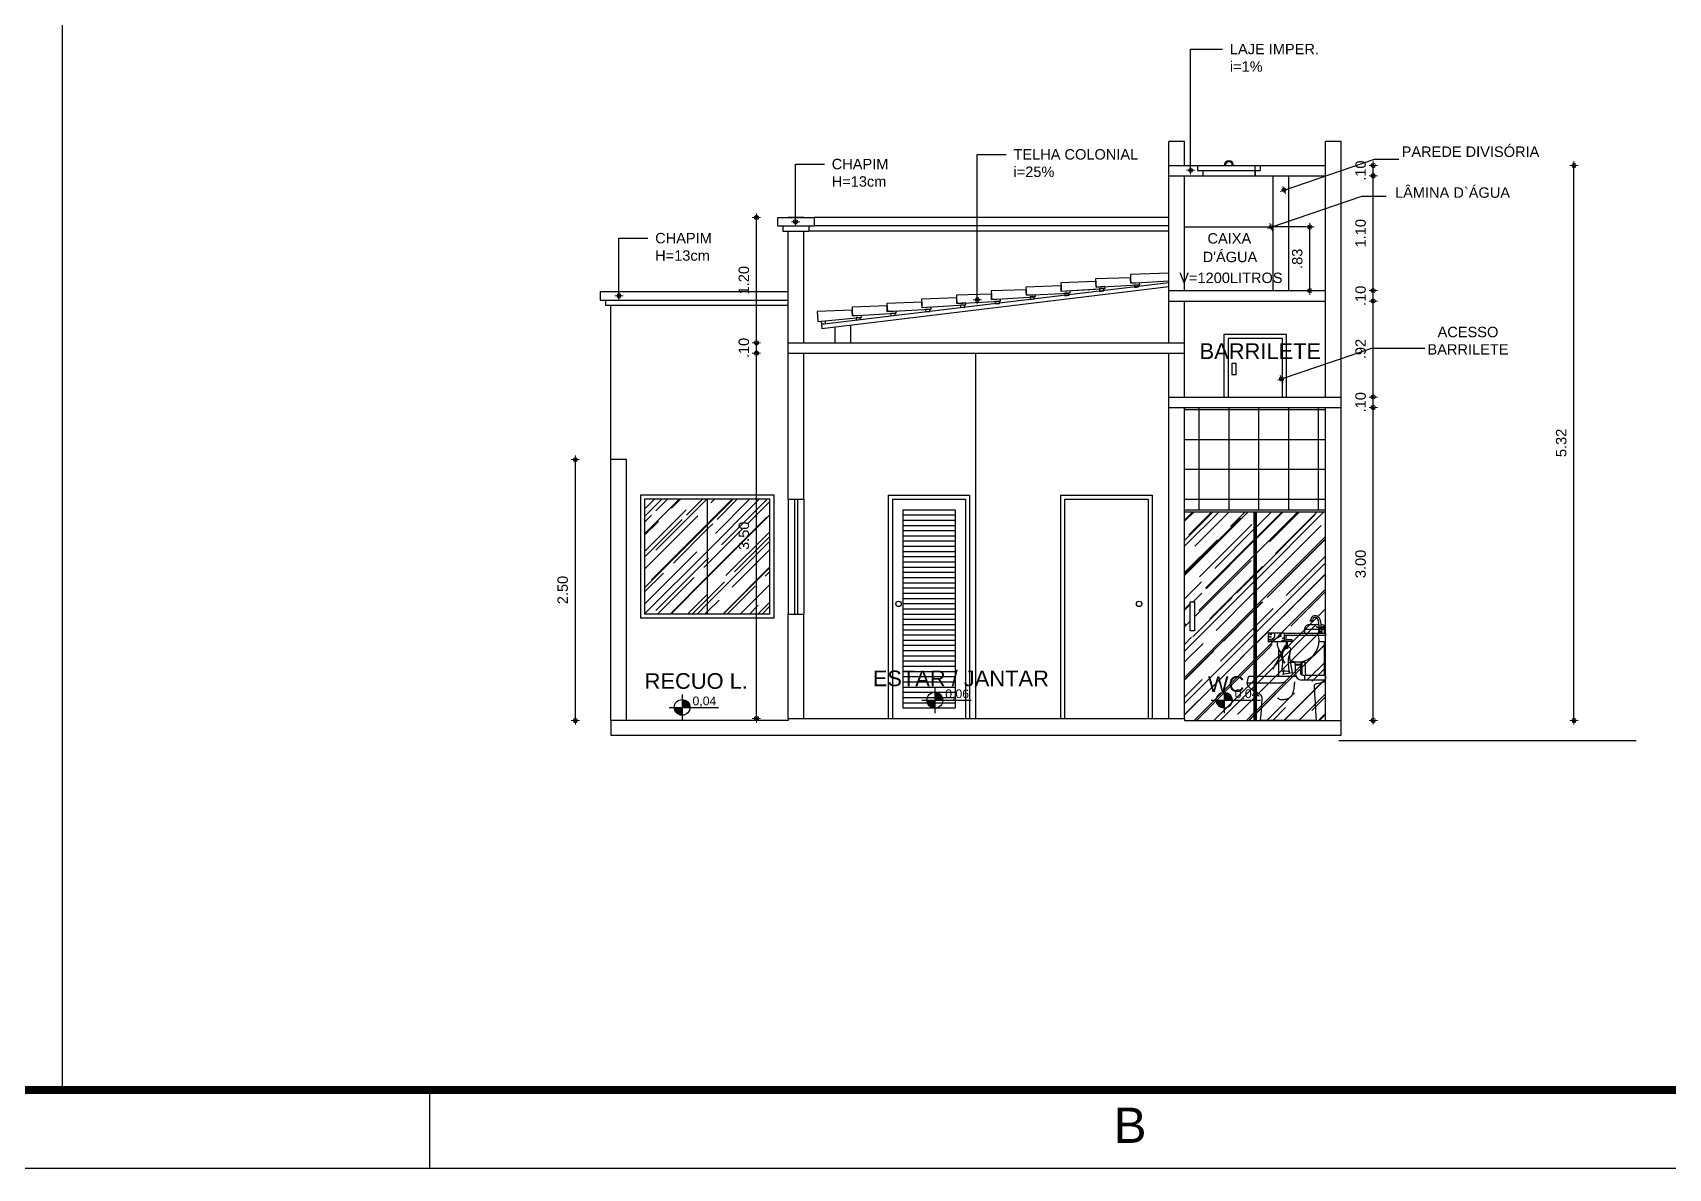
# Model space of a CAD drawing. Header units: millimetres. Extents: x 1540 to 1603, y 509.1 to 598.2.
# Drawn here: x 1572.24 to 1587.92, y 509.12 to 520 of the extents above; entities that cross this region are included whole.
import ezdxf
from ezdxf.enums import TextEntityAlignment as Align

# ---------------------------------------------------------------- set-up
doc = ezdxf.new("R2010")
doc.units = ezdxf.units.MM
doc.linetypes.add('HIDDEN', pattern=[9.525, 6.35, -3.175])
for name, color, linetype in [('a-pem-08', 8, 'Continuous'), ('a-pem-m', 6, 'Continuous'), ('A-PEN-08', 8, 'Continuous'), ('A-PEN-09', 9, 'Continuous'), ('A-PEN-B', 5, 'Continuous'), ('A-PEN-C', 4, 'Continuous'), ('A-PEN-G', 3, 'Continuous'), ('A-PEN-Y', 2, 'Continuous'), ('BANHEIRO', 6, 'Continuous'), ('COTA', 2, 'Continuous'), ('EQUIP_I', 13, 'Continuous'), ('GRANITO', 41, 'Continuous'), ('L-Texto', 30, 'Continuous'), ('LINHA02', 30, 'Continuous'), ('MOBIL', 7, 'Continuous'), ('MOBIL_I', 13, 'Continuous'), ('NIVEIS', 1, 'Continuous'), ('P2', 1, 'Continuous'), ('PISO', 43, 'Continuous'), ('PORCELANATO', 252, 'Continuous'), ('UNIDADE', 4, 'Continuous')]:
    doc.layers.add(name, color=color, linetype=linetype)
doc.layers.add('COTAS', color=53, linetype='Continuous', lineweight=9)
doc.styles.add('ARIAL', font='arial.ttf', dxfattribs={"height": 2})
doc.styles.add('CARIMBO_DADOS', font='arial.ttf', dxfattribs={"height": 0.1})
doc.styles.add('T20', font='PORT2', dxfattribs={"height": 0.2})
doc.styles.add('TEXT', font='arial.ttf')
doc.dimstyles.new('COTAS_EXTERNAS', dxfattribs={"dimtxt": 0.1, "dimasz": 0.01, "dimexe": 0, "dimexo": 0, "dimgap": 0.07, "dimtad": 1, "dimzin": 5, "dimdsep": 46, "dimtxsty": 'CARIMBO_DADOS', "dimblk1": 'CIRCULOS', "dimblk2": 'CIRCULOS', "dimsah": 1, "dimcen": 0, "dimse1": 1, "dimse2": 1, "dimclrd": 8, "dimclre": 8, "dimclrt": 230, "dimadec": 0, "dimazin": 0, "dimtfac": 100, "dimtix": 1, "dimtmove": 2, "dimatfit": 3, "dimldrblk": 'CIRCULOS', "dimfxl": 1, "dimtolj": 1, "dimtzin": 5, "dimarcsym": 0})
doc.dimstyles.get("Standard").update_dxf_attribs({"dimtxt": 0.18, "dimasz": 0.18, "dimexe": 0.18, "dimexo": 0.0625, "dimgap": 0.09, "dimtad": 0, "dimtih": 1, "dimtoh": 1, "dimdec": 4, "dimzin": 0, "dimdsep": 46, "dimtxsty": 'Standard', "dimcen": 0.09, "dimadec": 0, "dimazin": 0, "dimtfac": 1, "dimtdec": 4, "dimtofl": 0, "dimtmove": 0, "dimatfit": 3, "dimfxl": 1, "dimtolj": 1, "dimtzin": 0, "dimarcsym": 0})
pattern_1 = [(45, (-2217.12806, 331.7342), (0.150868303, 0.402315474), [2.667, -0.3556, 0.889, -0.1778]), (45, (-2217.0237, 331.96428), (-0.292935955, 0.041488783), [0.5334, -0.058674, 1.0668, -0.13335]), (45, (-2217.17206, 331.90393), (0.5695278432, 0.737997448), [1.4224, -0.24892, 0.7112, -0.1778])]

# ---------------------------------------------------------------- blocks, each defined once
blk = doc.blocks.new('A$C387B19CA')
at = {"layer": 'COTA'}
for p, q in [((0.344, 0.656), (0.218, 0.438)), ((0.616, 0.676), (0.67, 0.676))]:
    blk.add_line(p, q, dxfattribs=at)
at = {"layer": 'EQUIP_I'}
blk.add_lwpolyline([(0.494, 0.781), (0.66, 0.781)], dxfattribs=at)
for points in [[(0.33, 0.33, 0.006887), (0.325, 0.329, 0.004583), (0.315, 0.326, -0.003714), (0.305, 0.324, -0.008359), (0.295, 0.322, -0.009108), (0.285, 0.32, -0.013927), (0.278, 0.32, -0.009581), (0.277, 0.32, -0.004842), (0.275, 0.32), (0.206, 0.32), (0.138, 0.32), (0.001, 0.32)], [(0.405, 0.33), (0.404, 0.32), (0.403, 0.31), (0.402, 0.3), (0.399, 0.28), (0.398, 0.27), (0.396, 0.26), (0.394, 0.25), (0.391, 0.24), (0.389, 0.23, 0.022928), (0.385, 0.22, 0.025878), (0.38, 0.21, 0.012643), (0.375, 0.204, 0.011611), (0.371, 0.2, 0.018528), (0.359, 0.19, 0.037881), (0.345, 0.183, 0.014486), (0.335, 0.18, 0.023129), (0.305, 0.176, 0.002636), (0.295, 0.176, 0.020252), (0.285, 0.176, 0.057764), (0.275, 0.18, 0.081422), (0.265, 0.189), (0.262, 0.194)]]:
    blk.add_lwpolyline(points, format="xyb", dxfattribs=at)
at = {"layer": 'GRANITO'}
for points, knots in [([(0.179, 0.681), (0.186, 0.681), (0.208, 0.681), (0.241, 0.699), (0.277, 0.717), (0.29, 0.737), (0.294, 0.746)], [0.0020846, 0.0020846, 0.0020846, 0.0020846, 0.0231869, 0.0681169, 0.1119653, 0.1400822, 0.1400822, 0.1400822, 0.1400822]), ([(0.179, 0.696), (0.187, 0.696), (0.204, 0.696), (0.239, 0.703), (0.237, 0.728), (0.234, 0.746)], [0.00602884, 0.00602884, 0.00602884, 0.00602884, 0.03136453, 0.05637071, 0.09950438, 0.09950438, 0.09950438, 0.09950438])]:
    blk.add_open_spline(points, degree=3, knots=knots, dxfattribs=at)
at = {"layer": 'LINHA02'}
for p, q in [((0.414, 0.477), (0.455, 0.477)), ((0.414, 0.396), (0.414, 0.477)), ((0.455, 0.477), (0.455, 0.408)), ((0.66, 0.346), (0.464, 0.346)), ((0.475, 0.388), (0.66, 0.388)), ((0.49, 0.388), (0.49, 0.346)), ((0.67, 0.378), (0.67, 0.356))]:
    blk.add_line(p, q, dxfattribs=at)
blk.add_lwpolyline([(0.41, 0.501), (0.459, 0.501), (0.459, 0.48), (0.41, 0.48)], close=True, dxfattribs=at)
for centre, radius, start, end in [((0.464, 0.396), 0.05, 180, 270), ((0.475, 0.408), 0.02, 180, 270), ((0.66, 0.378), 0.01, 0, 90), ((0.66, 0.356), 0.01, 270, 360)]:
    blk.add_arc(centre, radius, start, end, dxfattribs=at)
at = {"layer": 'MOBIL'}
blk.add_lwpolyline([(0.32, 0.746), (0.179, 0.746), (0.179, 0.676), (0.32, 0.676)], dxfattribs=at)
for start, end in [(248.2406, 15.6623), (181.9347, 217.7798)]:
    blk.add_arc((0.435, 0.682), 0.181, start, end, dxfattribs=at)
for p in [(0.185, 0.742), (0.185, 0.737), (0.187, 0.715), (0.202, 0.717), (0.203, 0.737), (0.204, 0.739), (0.287, 0.721), (0.304, 0.703), (0.557, 0.73), (0.298, 0.683), (0.304, 0.68), (0.314, 0.684)]:
    blk.add_point(p, dxfattribs=at)
at = {"layer": 'MOBIL_I'}
for p, q in [((0.615, 0.781), (0.61, 0.746)), ((0.617, 0.781), (0.612, 0.746)), ((0.619, 0.781), (0.614, 0.746)), ((0.628, 0.79), (0.621, 0.79)), ((0.63, 0.781), (0.635, 0.746)), ((0.633, 0.781), (0.638, 0.746)), ((0.634, 0.781), (0.639, 0.746)), ((0.315, 0.432), (0.306, 0.39))]:
    blk.add_line(p, q, dxfattribs=at)
for points in [[(0.54, 0.856), (0.565, 0.856), (0.565, 0.851), (0.54, 0.851)], [(0.64, 0.746), (0.61, 0.746), (0.615, 0.781), (0.635, 0.781)], [(0.632, 0.782), (0.617, 0.782), (0.617, 0.787), (0.632, 0.787)], [(0.627, 0.797), (0.623, 0.797), (0.623, 0.796), (0.627, 0.796)], [(0.345, 0.676), (0.335, 0.676), (0.335, 0.626), (0.345, 0.626)], [(0.345, 0.616), (0.335, 0.616), (0.335, 0.626), (0.345, 0.626)]]:
    blk.add_lwpolyline(points, close=True, dxfattribs=at)
for points in [[(0.494, 0.746, -0.000284), (0.494, 0.781, -0.000001), (0.494, 0.782), (0.494, 0.782, -0.00842), (0.494, 0.782, -0.000045), (0.494, 0.784, -0.002023), (0.495, 0.79, -0.002456), (0.495, 0.795, -0.093603), (0.496, 0.798, -0.044244), (0.5, 0.805, -0.036238), (0.505, 0.811, -0.042651), (0.51, 0.815, -0.018621), (0.513, 0.817, -0.035465), (0.515, 0.818, -0.050348), (0.52, 0.819, -0.049389), (0.525, 0.82), (0.557, 0.82), (0.584, 0.82), (0.616, 0.82)], [(0.632, 0.82), (0.642, 0.82, -0.198912), (0.655, 0.815, -0.198912), (0.66, 0.802), (0.66, 0.746)], [(0.66, 0.676), (0.66, 0.398, -0.155598), (0.657, 0.388)], [(0.5, 0.405, -0.01696), (0.498, 0.455, -0.000454), (0.497, 0.512, -0.000454)], [(0.656, 0.327), (0.621, 0.319), (0.585, 0.311, 0.027899), (0.583, 0.311, 0.018264), (0.581, 0.31, 0.10894), (0.578, 0.308, 0.082013), (0.575, 0.304, 0.013965), (0.574, 0.301, 0.028909), (0.574, 0.3, 0.011443), (0.573, 0.298, 0.062864), (0.573, 0.297), (0.577, 0.224), (0.581, 0.151), (0.585, 0.078), (0.589, 0.005, -0.205904), (0.587, 0.002, -0.205904), (0.584, 0), (0.468, 0), (0.352, 0), (0.236, 0), (0.12, 0, -0.208853), (0.117, 0.002, -0.208853), (0.115, 0.005), (0.119, 0.05), (0.122, 0.094), (0.126, 0.139), (0.129, 0.183, 0.036932), (0.129, 0.185, 0.018479), (0.129, 0.19, 0.024946), (0.128, 0.193, 0.012299), (0.126, 0.2, 0.021587), (0.124, 0.205, 0.024048), (0.122, 0.21, 0.049556), (0.119, 0.215, 0.042979), (0.114, 0.22, 0.015801), (0.109, 0.224, 0.022353), (0.105, 0.227, 0.007807), (0.101, 0.229, 0.02443), (0.1, 0.23, 0.030091), (0.098, 0.231, -0.028107), (0.095, 0.232, -0.013367), (0.09, 0.234, 0.0114), (0.085, 0.237, 0.012062), (0.079, 0.24, -0.017321), (0.075, 0.241, -0.009788), (0.072, 0.243, -0.004949), (0.065, 0.247, -0.004446), (0.057, 0.252, -0.017578), (0.055, 0.253), (0.045, 0.26), (0.035, 0.267, -0.023446), (0.031, 0.27, -0.013276), (0.025, 0.275, -0.018849), (0.019, 0.282, -0.024918), (0.015, 0.286, -0.004479), (0.014, 0.288, -0.005376), (0.013, 0.29, -0.014583), (0.01, 0.293, -0.007746), (0.007, 0.3, -0.021648), (0.004, 0.305, -0.023308), (0.002, 0.31, -0.077991), (0.001, 0.315, 0.088628), (0, 0.319, 0.022265), (0, 0.32, -0.061634), (0, 0.32, -0.067517), (0, 0.32, -0.027266), (0, 0.321, -0.010095), (0.001, 0.325, 0.002071), (0.005, 0.345, 0.003933), (0.007, 0.359, -0.005295), (0.01, 0.369, -0.171286), (0.014, 0.377, -0.174415), (0.022, 0.38), (0.178, 0.38), (0.334, 0.38), (0.417, 0.38)], [(0.505, 0.388, -0.094446), (0.5, 0.405)], [(0.66, 0.346), (0.66, 0.332, -0.171736), (0.659, 0.328, -0.171736), (0.656, 0.327)]]:
    blk.add_lwpolyline(points, format="xyb", dxfattribs=at)
for points in [[(0.621, 0.79), (0.592, 0.798), (0.594, 0.804), (0.623, 0.795), (0.627, 0.795)], [(0.628, 0.79), (0.658, 0.798), (0.656, 0.804), (0.627, 0.795), (0.623, 0.795)], [(0.308, 0.398), (0.35, 0.404), (0.388, 0.41), (0.364, 0.535), (0.367, 0.603)]]:
    blk.add_lwpolyline(points, dxfattribs=at)
for centre, radius, start, end in [((0.581, 0.861), 0.0359, 54.5976, 189.0245), ((0.581, 0.861), 0.0209, 54.5976, 195.6364), ((0.576, 0.848), 0.0349, 30.1461, 69.1334), ((0.581, 0.852), 0.0439, 30.1432, 67.0885), ((0.414, 0.799), 0.203, 359.4227, 20.0413), ((0.453, 0.804), 0.18, 357.7603, 25.5058), ((0.41, 0.555), 0.11, 135.3705, 216.3426), ((0.298, -0.187), 0.609, 83.6956, 90.661)]:
    blk.add_arc(centre, radius, start, end, dxfattribs=at)
blk.add_spline([(0.33, 0.644), (0.292, 0.571), (0.3, 0.516), (0.291, 0.419)], degree=3, dxfattribs=at)
blk.add_open_spline([(0.32, 0.641), (0.329, 0.639), (0.332, 0.639), (0.335, 0.638)], degree=3, dxfattribs=at)
blk.add_open_spline([(0.345, 0.635), (0.354, 0.632), (0.37, 0.624), (0.371, 0.591), (0.342, 0.525), (0.352, 0.459), (0.361, 0.407)], degree=3, knots=[0.2062702, 0.2062702, 0.2062702, 0.2062702, 0.2330268, 0.2556876, 0.2945671, 0.4480447, 0.4480447, 0.4480447, 0.4480447], dxfattribs=at)
at = {"layer": 'PISO'}
for p, q in [((0.27, 0.38), (0.27, 0.606)), ((0.41, 0.496), (0.371, 0.496)), ((0.498, 0.496), (0.459, 0.496)), ((0.47, 0.388), (0.47, 0.504)), ((0.67, 0.496), (0.66, 0.496))]:
    blk.add_line(p, q, dxfattribs=at)
at = {"layer": 'PORCELANATO'}
for points in [[(0.08, 0.228), (0.08, 0.206), (0.087, 0.225)], [(0.087, 0.225), (0.08, 0.206), (0.106, 0.213)], [(0.106, 0.213), (0.08, 0.206), (0.112, 0.206)]]:
    blk.add_solid(points, dxfattribs=at)
at = {"layer": 'UNIDADE'}
for p, q in [((0.32, 0.731), (0.67, 0.731)), ((0.335, 0.676), (0.335, 0.731))]:
    blk.add_line(p, q, dxfattribs=at)
for points in [[(0.385, 0.676), (0.32, 0.676), (0.32, 0.746), (0.67, 0.746), (0.67, 0.731)], [(0.385, 0.676), (0.385, 0.691), (0.335, 0.691)]]:
    blk.add_lwpolyline(points, dxfattribs=at)
blk = doc.blocks.new('cotas')
at = {"layer": 'L-Texto'}
h = blk.add_hatch(color=6, dxfattribs=at)
h.paths.add_polyline_path([(0.135, 0, 0.414214), (0, 0.135), (0, 0)])
h.paths.add_polyline_path([(0, 0), (-0.135, 0, 0.414214), (0, -0.135)])
for p, q in [((-0.223, 0), (0.621, 0)), ((0, 0.223), (0, -0.223))]:
    blk.add_line(p, q, dxfattribs=at)
blk.add_circle((0, 0), 0.135, dxfattribs=at)
at = {"layer": 'L-Texto', "color": 6, "style": 'T20'}
blk.add_attdef('COTA', (0.167, 0.038), '', height=0.15, dxfattribs=at)
blk = doc.blocks.new('CIRCULOS')
at = {"layer": 'COTAS'}
for p, q in [((-4, 0), (4, 0)), ((0, 4), (0, -4))]:
    blk.add_line(p, q, dxfattribs=at)
for radius in [2, 1]:
    blk.add_circle((0, 0), radius, dxfattribs=at)
blk = doc.blocks.new('*D585')
at = {"color": 8, "lineweight": -2, "ltscale": 0.05}
blk.add_line((1577.444, 513.418), (1577.444, 515.898), dxfattribs=at)
at = {"layer": 'Defpoints', "color": 0, "ltscale": 0.05}
for p in [(1577.444, 515.908), (1577.783, 515.908), (1577.783, 513.408)]:
    blk.add_point(p, dxfattribs=at)
at = {"color": 8, "lineweight": -2, "ltscale": 0.05, "xscale": 0.01, "yscale": 0.01, "zscale": 0.01}
for p, rotation in [((1577.444, 515.908), 90), ((1577.444, 513.408), 270)]:
    blk.add_blockref('CIRCULOS', p, dxfattribs=dict(at, rotation=rotation))
at = {"color": 230, "ltscale": 0.05, "insert": (1577.323, 514.658), "char_height": 0.1, "attachment_point": 5, "rotation": 90, "style": 'CARIMBO_DADOS'}
blk.add_mtext('\\A1;2.50', dxfattribs=at)
blk = doc.blocks.new('*D586')
at = {"color": 8, "lineweight": -2, "ltscale": 0.05}
blk.add_line((1585.091, 513.418), (1585.091, 516.398), dxfattribs=at)
at = {"layer": 'Defpoints', "color": 0, "ltscale": 0.05}
for p in [(1584.783, 516.408), (1585.091, 516.408), (1584.783, 513.408)]:
    blk.add_point(p, dxfattribs=at)
at = {"color": 8, "lineweight": -2, "ltscale": 0.05, "xscale": 0.01, "yscale": 0.01, "zscale": 0.01}
for p, rotation in [((1585.091, 516.408), 90), ((1585.091, 513.408), 270)]:
    blk.add_blockref('CIRCULOS', p, dxfattribs=dict(at, rotation=rotation))
at = {"color": 230, "ltscale": 0.05, "insert": (1584.97, 514.908), "char_height": 0.1, "attachment_point": 5, "rotation": 90, "style": 'CARIMBO_DADOS'}
blk.add_mtext('\\A1;3.00', dxfattribs=at)
blk = doc.blocks.new('*D587')
at = {"color": 8, "lineweight": -2, "ltscale": 0.05}
for p, q in [((1585.091, 516.518), (1585.091, 516.528)), ((1585.091, 516.408), (1585.091, 516.508)), ((1585.091, 516.398), (1585.091, 516.388))]:
    blk.add_line(p, q, dxfattribs=at)
at = {"layer": 'Defpoints', "color": 0, "ltscale": 0.05}
for p in [(1584.783, 516.508), (1584.783, 516.408), (1585.091, 516.508)]:
    blk.add_point(p, dxfattribs=at)
at = {"color": 8, "lineweight": -2, "ltscale": 0.05, "xscale": 0.01, "yscale": 0.01, "zscale": 0.01}
for p, rotation in [((1585.091, 516.508), 270), ((1585.091, 516.408), 90)]:
    blk.add_blockref('CIRCULOS', p, dxfattribs=dict(at, rotation=rotation))
at = {"color": 230, "ltscale": 0.05, "insert": (1584.97, 516.458), "char_height": 0.1, "attachment_point": 5, "rotation": 90, "style": 'CARIMBO_DADOS'}
blk.add_mtext('\\A1;.10', dxfattribs=at)
blk = doc.blocks.new('*D588')
at = {"color": 8, "lineweight": -2, "ltscale": 0.05}
blk.add_line((1585.091, 516.518), (1585.091, 517.418), dxfattribs=at)
at = {"layer": 'Defpoints', "color": 0, "ltscale": 0.05}
for p in [(1584.633, 517.428), (1585.091, 517.428), (1584.783, 516.508)]:
    blk.add_point(p, dxfattribs=at)
at = {"color": 8, "lineweight": -2, "ltscale": 0.05, "xscale": 0.01, "yscale": 0.01, "zscale": 0.01}
for p, rotation in [((1585.091, 517.428), 90), ((1585.091, 516.508), 270)]:
    blk.add_blockref('CIRCULOS', p, dxfattribs=dict(at, rotation=rotation))
at = {"color": 230, "ltscale": 0.05, "insert": (1584.97, 516.968), "char_height": 0.1, "attachment_point": 5, "rotation": 90, "style": 'CARIMBO_DADOS'}
blk.add_mtext('\\A1;.92', dxfattribs=at)
blk = doc.blocks.new('*D589')
at = {"color": 8, "lineweight": -2, "ltscale": 0.05}
for p, q in [((1585.091, 517.538), (1585.091, 517.548)), ((1585.091, 517.428), (1585.091, 517.528)), ((1585.091, 517.418), (1585.091, 517.408))]:
    blk.add_line(p, q, dxfattribs=at)
at = {"layer": 'Defpoints', "color": 0, "ltscale": 0.05}
for p in [(1584.633, 517.528), (1585.091, 517.528), (1584.633, 517.428)]:
    blk.add_point(p, dxfattribs=at)
at = {"color": 8, "lineweight": -2, "ltscale": 0.05, "xscale": 0.01, "yscale": 0.01, "zscale": 0.01}
for p, rotation in [((1585.091, 517.528), 270), ((1585.091, 517.428), 90)]:
    blk.add_blockref('CIRCULOS', p, dxfattribs=dict(at, rotation=rotation))
at = {"color": 230, "ltscale": 0.05, "insert": (1584.97, 517.478), "char_height": 0.1, "attachment_point": 5, "rotation": 90, "style": 'CARIMBO_DADOS'}
blk.add_mtext('\\A1;.10', dxfattribs=at)
blk = doc.blocks.new('*D590')
at = {"color": 8, "lineweight": -2, "ltscale": 0.05}
blk.add_line((1585.091, 517.538), (1585.091, 518.618), dxfattribs=at)
at = {"layer": 'Defpoints', "color": 0, "ltscale": 0.05}
for p in [(1584.633, 518.628), (1585.091, 518.628), (1584.633, 517.528)]:
    blk.add_point(p, dxfattribs=at)
at = {"color": 8, "lineweight": -2, "ltscale": 0.05, "xscale": 0.01, "yscale": 0.01, "zscale": 0.01}
for p, rotation in [((1585.091, 518.628), 90), ((1585.091, 517.528), 270)]:
    blk.add_blockref('CIRCULOS', p, dxfattribs=dict(at, rotation=rotation))
at = {"color": 230, "ltscale": 0.05, "insert": (1584.97, 518.078), "char_height": 0.1, "attachment_point": 5, "rotation": 90, "style": 'CARIMBO_DADOS'}
blk.add_mtext('\\A1;1.10', dxfattribs=at)
blk = doc.blocks.new('*D591')
at = {"color": 8, "lineweight": -2, "ltscale": 0.05}
for p, q in [((1585.091, 518.738), (1585.091, 518.748)), ((1585.091, 518.628), (1585.091, 518.728)), ((1585.091, 518.618), (1585.091, 518.608))]:
    blk.add_line(p, q, dxfattribs=at)
at = {"layer": 'Defpoints', "color": 0, "ltscale": 0.05}
for p in [(1584.633, 518.728), (1585.091, 518.728), (1584.633, 518.628)]:
    blk.add_point(p, dxfattribs=at)
at = {"color": 8, "lineweight": -2, "ltscale": 0.05, "xscale": 0.01, "yscale": 0.01, "zscale": 0.01}
for p, rotation in [((1585.091, 518.728), 270), ((1585.091, 518.628), 90)]:
    blk.add_blockref('CIRCULOS', p, dxfattribs=dict(at, rotation=rotation))
at = {"color": 230, "ltscale": 0.05, "insert": (1584.97, 518.678), "char_height": 0.1, "attachment_point": 5, "rotation": 90, "style": 'CARIMBO_DADOS'}
blk.add_mtext('\\A1;.10', dxfattribs=at)
blk = doc.blocks.new('*D608')
at = {"layer": 'A-PEN-08', "color": 8, "lineweight": -2, "ltscale": 0.05}
blk.add_line((1579.18, 513.438), (1579.18, 516.918), dxfattribs=at)
at = {"layer": 'Defpoints', "color": 0, "ltscale": 0.05}
for p in [(1579.18, 516.928), (1579.633, 516.928), (1579.633, 513.428)]:
    blk.add_point(p, dxfattribs=at)
at = {"layer": 'A-PEN-08', "color": 8, "lineweight": -2, "ltscale": 0.05, "xscale": 0.01, "yscale": 0.01, "zscale": 0.01}
for p, rotation in [((1579.18, 516.928), 90), ((1579.18, 513.428), 270)]:
    blk.add_blockref('CIRCULOS', p, dxfattribs=dict(at, rotation=rotation))
at = {"layer": 'A-PEN-08', "color": 230, "ltscale": 0.05, "insert": (1579.059, 515.178), "char_height": 0.1, "attachment_point": 5, "rotation": 90, "style": 'CARIMBO_DADOS'}
blk.add_mtext('\\A1;3.50', dxfattribs=at)
blk = doc.blocks.new('*D609')
at = {"layer": 'A-PEN-08', "color": 8, "lineweight": -2, "ltscale": 0.05}
for p, q in [((1579.18, 517.038), (1579.18, 517.048)), ((1579.18, 516.928), (1579.18, 517.028)), ((1579.18, 516.918), (1579.18, 516.908))]:
    blk.add_line(p, q, dxfattribs=at)
at = {"layer": 'Defpoints', "color": 0, "ltscale": 0.05}
for p in [(1579.18, 517.028), (1579.483, 517.028), (1579.633, 516.928)]:
    blk.add_point(p, dxfattribs=at)
at = {"layer": 'A-PEN-08', "color": 8, "lineweight": -2, "ltscale": 0.05, "xscale": 0.01, "yscale": 0.01, "zscale": 0.01}
for p, rotation in [((1579.18, 517.028), 270), ((1579.18, 516.928), 90)]:
    blk.add_blockref('CIRCULOS', p, dxfattribs=dict(at, rotation=rotation))
at = {"layer": 'A-PEN-08', "color": 230, "ltscale": 0.05, "insert": (1579.059, 516.978), "char_height": 0.1, "attachment_point": 5, "rotation": 90, "style": 'CARIMBO_DADOS'}
blk.add_mtext('\\A1;.10', dxfattribs=at)
blk = doc.blocks.new('*D610')
at = {"layer": 'A-PEN-08', "color": 8, "lineweight": -2, "ltscale": 0.05}
blk.add_line((1579.18, 517.038), (1579.18, 518.218), dxfattribs=at)
at = {"layer": 'Defpoints', "color": 0, "ltscale": 0.05}
for p in [(1579.18, 518.228), (1579.383, 518.228), (1579.483, 517.028)]:
    blk.add_point(p, dxfattribs=at)
at = {"layer": 'A-PEN-08', "color": 8, "lineweight": -2, "ltscale": 0.05, "xscale": 0.01, "yscale": 0.01, "zscale": 0.01}
for p, rotation in [((1579.18, 518.228), 90), ((1579.18, 517.028), 270)]:
    blk.add_blockref('CIRCULOS', p, dxfattribs=dict(at, rotation=rotation))
at = {"layer": 'A-PEN-08', "color": 230, "ltscale": 0.05, "insert": (1579.059, 517.628), "char_height": 0.1, "attachment_point": 5, "rotation": 90, "style": 'CARIMBO_DADOS'}
blk.add_mtext('\\A1;1.20', dxfattribs=at)
blk = doc.blocks.new('*D458')
at = {"color": 8, "lineweight": -2, "ltscale": 0.05}
blk.add_line((1584.484, 517.538), (1584.484, 518.128), dxfattribs=at)
at = {"layer": 'Defpoints', "color": 0, "ltscale": 0.05}
for p in [(1584.026, 518.138), (1584.484, 518.138), (1584.133, 517.528)]:
    blk.add_point(p, dxfattribs=at)
at = {"color": 8, "lineweight": -2, "ltscale": 0.05, "xscale": 0.01, "yscale": 0.01, "zscale": 0.01}
for p, rotation in [((1584.484, 518.138), 90), ((1584.484, 517.528), 270)]:
    blk.add_blockref('CIRCULOS', p, dxfattribs=dict(at, rotation=rotation))
at = {"color": 230, "ltscale": 0.05, "insert": (1584.363, 517.833), "char_height": 0.1, "attachment_point": 5, "rotation": 90, "style": 'CARIMBO_DADOS'}
blk.add_mtext('\\A1;.83', dxfattribs=at)
blk = doc.blocks.new('PRANCHA')
at = {"color": 1}
blk.add_line((48.1, 1), (48.1, 0), dxfattribs=at)
blk.add_lwpolyline([(0, 0), (84.1, 0), (84.1, 59.4), (0, 59.4)], close=True, dxfattribs=at)
at = {"color": 4, "const_width": 0.1}
blk.add_lwpolyline([(2.5, 58.4), (83.1, 58.4), (83.1, 1), (2.5, 1)], close=True, dxfattribs=at)
at = {"color": 50, "linetype": 'Continuous', "style": 'ARIAL'}
blk.add_text('B', height=0.45, dxfattribs=at).set_placement((57.052, 0.55), align=Align.MIDDLE)
blk = doc.blocks.new('*D460')
at = {"layer": 'A-PEN-B', "color": 8, "lineweight": -2, "ltscale": 0.05}
blk.add_line((1587.015, 513.418), (1587.015, 518.718), dxfattribs=at)
at = {"layer": 'Defpoints', "color": 0, "ltscale": 0.05}
for p in [(1584.633, 518.728), (1587.015, 518.728), (1584.783, 513.408)]:
    blk.add_point(p, dxfattribs=at)
at = {"layer": 'A-PEN-B', "color": 8, "lineweight": -2, "ltscale": 0.05, "xscale": 0.01, "yscale": 0.01, "zscale": 0.01}
for p, rotation in [((1587.015, 518.728), 90), ((1587.015, 513.408), 270)]:
    blk.add_blockref('CIRCULOS', p, dxfattribs=dict(at, rotation=rotation))
at = {"layer": 'A-PEN-B', "color": 230, "ltscale": 0.05, "insert": (1586.893, 516.068), "char_height": 0.1, "attachment_point": 5, "rotation": 90, "style": 'CARIMBO_DADOS'}
blk.add_mtext('\\A1;5.32', dxfattribs=at)

msp = doc.modelspace()

# ---------------------------------------------------------------- hatches: boundary and pattern name
at = {"layer": 'a-pem-08', "ltscale": 0.05}
h = msp.add_hatch(dxfattribs=at)
h.set_pattern_fill('AR-RROOF', color=256, scale=0.007, angle=45, style=0)
h.set_pattern_definition(pattern_1)
h.paths.add_polyline_path([(1578.708, 515.528), (1578.108, 515.528), (1578.108, 514.428), (1578.708, 514.428)])
h = msp.add_hatch(dxfattribs=at)
h.set_pattern_fill('AR-RROOF', color=256, scale=0.007, angle=45, style=0)
h.set_pattern_definition(pattern_1)
h.paths.add_polyline_path([(1579.308, 515.528), (1578.708, 515.528), (1578.708, 514.428), (1579.308, 514.428)])
h = msp.add_hatch(dxfattribs=at)
h.set_pattern_fill('AR-RROOF', color=256, scale=0.007, angle=45, style=0)
h.set_pattern_definition(pattern_1)
h.paths.add_polyline_path([(1583.948, 515.408), (1583.283, 515.408), (1583.283, 513.428), (1583.283, 513.408), (1583.948, 513.408)])
h.paths.add_polyline_path([(1583.377, 514.546), (1583.377, 514.267), (1583.337, 514.267), (1583.337, 514.546)], flags=16)
h = msp.add_hatch(dxfattribs=at)
h.set_pattern_fill('AR-RROOF', color=256, scale=0.007, angle=45, style=0)
h.set_pattern_definition(pattern_1)
h.paths.add_polyline_path([(1584.633, 515.408), (1583.968, 515.408), (1583.968, 513.408), (1584.083, 513.408), (1584.083, 514.308), (1584.633, 514.308)])
h = msp.add_hatch(dxfattribs=at)
h.set_pattern_fill('AR-RROOF', color=256, scale=0.007, angle=45, style=0)
h.set_pattern_definition(pattern_1)
h.paths.add_polyline_path([(1584.633, 514.308), (1584.083, 514.308), (1584.083, 513.408), (1584.633, 513.408)], flags=17)
at = {"layer": 'A-PEN-08', "ltscale": 0.05}
h = msp.add_hatch(dxfattribs=at)
h.set_pattern_fill('NET', color=256, scale=0.09, style=0)
h.set_pattern_definition([(7e-15, (-2674.25117, 366.65387), (0, 0.28575), []), (90, (-2674.25117, 366.65387), (-0.28575, 2e-17), [])])
h.paths.add_polyline_path([(1584.633, 516.408), (1583.283, 516.408), (1583.283, 516.388), (1583.283, 515.428), (1584.633, 515.428)])

# ---------------------------------------------------------------- linework, layer by layer
at = {"color": 1}
msp.add_line((1587.611, 513.214), (1584.761, 513.214), dxfattribs=at)
at = {"layer": 'a-pem-08', "ltscale": 0.05}
for p, q in [((1578.708, 515.528), (1578.708, 514.428)), ((1580.583, 515.428), (1581.083, 515.428)), ((1580.583, 515.428), (1580.583, 513.528)), ((1581.083, 515.428), (1581.083, 513.528)), ((1580.583, 515.378), (1581.083, 515.378)), ((1580.583, 515.328), (1581.083, 515.328)), ((1580.583, 515.278), (1581.083, 515.278)), ((1580.583, 515.278), (1581.083, 515.278)), ((1580.583, 515.228), (1581.083, 515.228)), ((1580.583, 515.178), (1581.083, 515.178)), ((1580.583, 515.128), (1581.083, 515.128)), ((1580.583, 515.128), (1581.083, 515.128)), ((1580.583, 515.078), (1581.083, 515.078)), ((1580.583, 515.028), (1581.083, 515.028)), ((1580.583, 514.978), (1581.083, 514.978)), ((1580.583, 514.978), (1581.083, 514.978)), ((1580.583, 514.928), (1581.083, 514.928)), ((1580.583, 514.878), (1581.083, 514.878)), ((1580.583, 514.828), (1581.083, 514.828)), ((1580.583, 514.828), (1581.083, 514.828)), ((1580.583, 514.778), (1581.083, 514.778)), ((1580.583, 514.728), (1581.083, 514.728)), ((1580.583, 514.678), (1581.083, 514.678)), ((1580.583, 514.678), (1581.083, 514.678)), ((1580.583, 514.628), (1581.083, 514.628)), ((1580.583, 514.578), (1581.083, 514.578)), ((1580.583, 514.528), (1581.083, 514.528)), ((1580.583, 514.528), (1581.083, 514.528)), ((1580.583, 514.478), (1581.083, 514.478)), ((1580.583, 514.428), (1581.083, 514.428)), ((1580.583, 514.378), (1581.083, 514.378)), ((1580.583, 514.378), (1581.083, 514.378)), ((1580.583, 514.328), (1581.083, 514.328)), ((1580.583, 514.278), (1581.083, 514.278)), ((1580.583, 514.228), (1581.083, 514.228)), ((1580.583, 514.228), (1581.083, 514.228)), ((1580.583, 514.178), (1581.083, 514.178)), ((1580.583, 514.128), (1581.083, 514.128)), ((1580.583, 514.078), (1581.083, 514.078)), ((1580.583, 514.078), (1581.083, 514.078)), ((1580.583, 514.028), (1581.083, 514.028)), ((1580.583, 513.978), (1581.083, 513.978)), ((1580.583, 513.928), (1581.083, 513.928)), ((1580.583, 513.928), (1581.083, 513.928)), ((1580.583, 513.878), (1581.083, 513.878)), ((1580.583, 513.828), (1581.083, 513.828)), ((1580.583, 513.778), (1581.083, 513.778)), ((1580.583, 513.778), (1581.083, 513.778)), ((1580.583, 513.728), (1581.083, 513.728)), ((1580.583, 513.678), (1581.083, 513.678)), ((1580.583, 513.628), (1581.083, 513.628)), ((1580.583, 513.578), (1581.083, 513.578)), ((1580.583, 513.528), (1581.083, 513.528))]:
    msp.add_line(p, q, dxfattribs=at)
at = {"layer": 'a-pem-m'}
for p, q in [((1580.443, 515.568), (1581.223, 515.568)), ((1580.483, 515.528), (1581.183, 515.528))]:
    msp.add_line(p, q, dxfattribs=at)
at = {"layer": 'a-pem-m', "ltscale": 0.05}
for p, q in [((1580.443, 515.568), (1580.443, 513.428)), ((1580.483, 515.528), (1580.483, 513.428)), ((1581.183, 515.528), (1581.183, 513.428)), ((1581.223, 515.568), (1581.223, 513.428))]:
    msp.add_line(p, q, dxfattribs=at)
msp.add_circle((1580.542, 514.525), 0.0262, dxfattribs=at)
at = {"layer": 'A-PEN-08', "linetype": 'HIDDEN', "ltscale": 0.2}
msp.add_line((1584.444, 518.138), (1584.115, 518.138), dxfattribs=at)
at = {"layer": 'A-PEN-08', "ltscale": 0.05}
msp.add_line((1579.933, 517.028), (1579.933, 517.178), dxfattribs=at)
at = {"layer": 'A-PEN-08', "color": 4, "ltscale": 0.05}
for points in [[(1584.26, 516.508), (1584.26, 517.108), (1583.66, 517.108), (1583.66, 516.508)], [(1584.22, 516.508), (1584.22, 517.068), (1583.7, 517.068), (1583.7, 516.508)]]:
    msp.add_lwpolyline(points, dxfattribs=at)
msp.add_lwpolyline([(1583.736, 516.723), (1583.776, 516.723), (1583.776, 516.83), (1583.736, 516.83)], close=True, dxfattribs=at)
at = {"layer": 'A-PEN-09'}
for points in [[(1582.43, 517.615), (1582.097, 517.604), (1582.099, 517.564), (1582.1, 517.522), (1582.1, 517.522), (1582.43, 517.542)], [(1582.508, 517.547), (1582.521, 517.548), (1582.519, 517.567), (1582.434, 517.562), (1582.432, 517.605), (1582.432, 517.615), (1582.097, 517.604), (1582.099, 517.564), (1582.1, 517.522), (1582.1, 517.522), (1582.508, 517.547)], [(1582.841, 517.583), (1582.854, 517.584), (1582.852, 517.603), (1582.767, 517.598), (1582.765, 517.642), (1582.765, 517.652), (1582.43, 517.64), (1582.432, 517.6), (1582.435, 517.562), (1582.435, 517.562), (1582.841, 517.583)], [(1583.133, 517.695), (1582.764, 517.682), (1582.765, 517.642), (1582.767, 517.6), (1582.767, 517.6), (1583.133, 517.623)], [(1581.174, 517.391), (1581.187, 517.391), (1581.185, 517.411), (1581.1, 517.406), (1581.099, 517.449), (1581.098, 517.459), (1580.763, 517.447), (1580.765, 517.407), (1580.766, 517.366), (1580.766, 517.366), (1581.174, 517.391)], [(1581.508, 517.427), (1581.52, 517.428), (1581.518, 517.447), (1581.434, 517.442), (1581.432, 517.485), (1581.431, 517.495), (1581.097, 517.484), (1581.098, 517.444), (1581.102, 517.406), (1581.102, 517.406), (1581.508, 517.427)], [(1581.841, 517.469), (1581.854, 517.47), (1581.852, 517.489), (1581.767, 517.484), (1581.765, 517.527), (1581.765, 517.537), (1581.43, 517.526), (1581.432, 517.486), (1581.433, 517.444), (1581.433, 517.444), (1581.841, 517.469)], [(1582.174, 517.505), (1582.187, 517.506), (1582.185, 517.525), (1582.1, 517.52), (1582.099, 517.563), (1582.098, 517.573), (1581.763, 517.562), (1581.765, 517.522), (1581.769, 517.484), (1581.769, 517.484), (1582.174, 517.505)], [(1580.174, 517.271), (1580.187, 517.271), (1580.184, 517.291), (1580.1, 517.286), (1580.098, 517.329), (1580.098, 517.339), (1579.763, 517.327), (1579.764, 517.287), (1579.768, 517.232), (1579.768, 517.232), (1580.174, 517.271)], [(1580.508, 517.313), (1580.52, 517.313), (1580.518, 517.332), (1580.434, 517.327), (1580.432, 517.371), (1580.431, 517.381), (1580.097, 517.369), (1580.098, 517.329), (1580.099, 517.287), (1580.099, 517.287), (1580.508, 517.313)], [(1580.841, 517.349), (1580.853, 517.35), (1580.851, 517.369), (1580.767, 517.364), (1580.765, 517.407), (1580.764, 517.417), (1580.43, 517.406), (1580.431, 517.366), (1580.435, 517.328), (1580.435, 517.328), (1580.841, 517.349)]]:
    msp.add_lwpolyline(points, dxfattribs=at)
for points in [[(1581.803, 517.443), (1581.842, 517.448), (1581.842, 517.468), (1581.802, 517.467)], [(1582.136, 517.479), (1582.176, 517.484), (1582.175, 517.504), (1582.135, 517.503)], [(1582.136, 517.479), (1582.176, 517.484), (1582.175, 517.504), (1582.135, 517.503)], [(1582.136, 517.479), (1582.176, 517.484), (1582.175, 517.504), (1582.135, 517.503)], [(1582.469, 517.521), (1582.509, 517.526), (1582.509, 517.546), (1582.469, 517.545)], [(1582.803, 517.558), (1582.842, 517.563), (1582.842, 517.583), (1582.802, 517.581)], [(1582.803, 517.558), (1582.842, 517.563), (1582.842, 517.583), (1582.802, 517.581)], [(1580.469, 517.287), (1580.509, 517.292), (1580.508, 517.312), (1580.468, 517.31)], [(1581.136, 517.365), (1581.176, 517.37), (1581.175, 517.39), (1581.135, 517.389)], [(1581.469, 517.401), (1581.509, 517.406), (1581.508, 517.426), (1581.468, 517.425)], [(1579.802, 517.209), (1579.842, 517.214), (1579.841, 517.234), (1579.801, 517.232)], [(1580.135, 517.245), (1580.175, 517.25), (1580.174, 517.27), (1580.134, 517.268)]]:
    msp.add_lwpolyline(points, close=True, dxfattribs=at)
at = {"layer": 'A-PEN-B', "ltscale": 0.05}
for p, q in [((1583.133, 517.028), (1583.133, 518.958)), ((1583.283, 518.958), (1583.133, 518.958)), ((1583.283, 518.728), (1583.283, 518.958)), ((1584.633, 518.728), (1584.633, 518.958)), ((1584.783, 518.958), (1584.633, 518.958)), ((1584.783, 513.408), (1584.783, 518.958)), ((1583.133, 518.728), (1584.633, 518.728)), ((1583.408, 518.728), (1583.408, 518.678)), ((1583.958, 518.628), (1583.958, 518.728)), ((1584.008, 518.728), (1584.008, 518.678)), ((1584.633, 517.528), (1584.633, 518.728)), ((1583.133, 518.628), (1584.633, 518.628)), ((1583.283, 517.528), (1583.283, 518.628)), ((1583.408, 518.678), (1584.008, 518.678)), ((1583.458, 518.678), (1583.458, 518.628)), ((1583.958, 518.678), (1583.958, 518.628)), ((1584.133, 517.528), (1584.133, 518.628)), ((1584.283, 517.528), (1584.283, 518.628)), ((1584.633, 518.072), (1584.633, 518.628)), ((1579.633, 518.228), (1579.483, 518.228)), ((1579.483, 515.528), (1579.483, 518.098)), ((1579.633, 517.028), (1579.633, 518.098)), ((1584.633, 516.508), (1584.633, 517.972)), ((1583.133, 517.528), (1584.283, 517.528)), ((1584.283, 517.528), (1584.633, 517.528)), ((1583.133, 517.428), (1584.633, 517.428)), ((1583.283, 516.508), (1583.283, 517.428)), ((1579.933, 517.028), (1579.933, 517.178)), ((1580.083, 517.028), (1580.083, 517.194)), ((1579.483, 517.028), (1583.283, 517.028)), ((1579.483, 516.928), (1583.283, 516.928)), ((1579.633, 515.528), (1579.633, 516.928)), ((1583.133, 513.428), (1583.133, 516.928)), ((1583.133, 516.508), (1584.783, 516.508)), ((1583.133, 516.408), (1584.783, 516.408)), ((1583.283, 513.428), (1583.283, 516.408)), ((1583.283, 516.408), (1583.283, 516.388)), ((1584.633, 513.408), (1584.633, 516.408)), ((1577.783, 513.408), (1577.783, 515.908)), ((1577.933, 515.908), (1577.783, 515.908)), ((1577.933, 513.408), (1577.933, 515.908)), ((1579.483, 515.528), (1579.633, 515.528)), ((1579.483, 513.428), (1579.483, 514.428)), ((1579.483, 514.428), (1579.633, 514.428)), ((1579.633, 513.428), (1579.633, 514.428))]:
    msp.add_line(p, q, dxfattribs=at)
at = {"layer": 'A-PEN-B', "color": 3, "ltscale": 0.05}
for p, q in [((1579.383, 518.228), (1579.383, 518.148)), ((1579.383, 518.228), (1579.733, 518.228)), ((1579.383, 518.148), (1579.733, 518.148)), ((1579.433, 518.148), (1579.433, 518.098)), ((1579.433, 518.098), (1579.683, 518.098)), ((1579.683, 518.148), (1579.683, 518.098)), ((1579.733, 518.228), (1579.733, 518.148)), ((1583.133, 517.604), (1579.802, 517.202)), ((1583.133, 517.564), (1579.807, 517.162)), ((1579.802, 517.202), (1579.807, 517.162))]:
    msp.add_line(p, q, dxfattribs=at)
at = {"layer": 'A-PEN-B', "color": 4, "ltscale": 0.05}
msp.add_line((1583.283, 518.138), (1584.133, 518.138), dxfattribs=at)
at = {"layer": 'A-PEN-B', "color": 3, "ltscale": 0.05}
msp.add_lwpolyline([(1580.802, 517.323), (1580.842, 517.328), (1580.841, 517.348), (1580.801, 517.347)], close=True, dxfattribs=at)
at = {"layer": 'A-PEN-C', "ltscale": 0.05}
for p, q in [((1579.633, 518.228), (1579.483, 518.228)), ((1583.133, 518.098), (1579.683, 518.098)), ((1583.133, 518.228), (1579.733, 518.228)), ((1583.133, 518.148), (1579.733, 518.148)), ((1577.683, 517.518), (1577.683, 517.438)), ((1577.683, 517.518), (1578.033, 517.518)), ((1578.033, 517.518), (1579.483, 517.518)), ((1577.683, 517.438), (1578.033, 517.438)), ((1577.733, 517.438), (1577.733, 517.388)), ((1577.733, 517.388), (1577.983, 517.388)), ((1577.783, 515.908), (1577.783, 517.388)), ((1577.983, 517.388), (1579.483, 517.388)), ((1578.033, 517.438), (1579.483, 517.438)), ((1583.283, 515.428), (1584.633, 515.428)), ((1583.283, 515.408), (1584.633, 515.408)), ((1583.948, 515.408), (1583.948, 513.408)), ((1583.958, 515.408), (1583.958, 513.408)), ((1583.968, 515.408), (1583.968, 513.408))]:
    msp.add_line(p, q, dxfattribs=at)
msp.add_lwpolyline([(1583.337, 514.546), (1583.377, 514.546), (1583.377, 514.267), (1583.337, 514.267)], close=True, dxfattribs=at)
at = {"layer": 'A-PEN-G'}
for radius in [0.0447, 0.0347]:
    msp.add_arc((1583.708, 518.728), radius, 360, 180, dxfattribs=at)
at = {"layer": 'A-PEN-Y', "ltscale": 0.05}
for p, q in [((1581.283, 513.428), (1581.283, 516.928)), ((1578.068, 515.568), (1578.068, 514.388)), ((1579.348, 515.568), (1578.068, 515.568)), ((1578.108, 515.528), (1578.108, 514.428)), ((1579.308, 515.528), (1578.108, 515.528)), ((1579.308, 514.428), (1579.308, 515.528)), ((1579.348, 514.388), (1579.348, 515.568)), ((1579.483, 515.528), (1579.483, 514.428)), ((1579.543, 515.528), (1579.543, 514.428)), ((1579.573, 515.528), (1579.573, 514.428)), ((1579.633, 515.528), (1579.633, 514.428)), ((1582.093, 515.568), (1582.093, 513.428)), ((1582.133, 515.528), (1582.133, 513.428)), ((1582.933, 515.528), (1582.933, 513.428)), ((1582.973, 515.568), (1582.973, 513.428)), ((1579.348, 514.388), (1578.068, 514.388)), ((1579.308, 514.428), (1578.108, 514.428))]:
    msp.add_line(p, q, dxfattribs=at)
at = {"layer": 'A-PEN-Y'}
for p, q in [((1582.093, 515.568), (1582.973, 515.568)), ((1582.133, 515.528), (1582.933, 515.528))]:
    msp.add_line(p, q, dxfattribs=at)
at = {"layer": 'A-PEN-Y', "ltscale": 0.05}
msp.add_circle((1582.847, 514.525), 0.0262, dxfattribs=at)
at = {"layer": 'P2'}
for p, q in [((1572.526, 552.915), (1572.526, 509.865)), ((1579.483, 513.408), (1577.783, 513.408)), ((1577.783, 513.408), (1577.783, 513.268)), ((1579.483, 513.428), (1583.283, 513.428)), ((1579.483, 513.428), (1579.483, 513.408)), ((1583.283, 513.428), (1583.283, 513.408)), ((1583.283, 513.408), (1584.783, 513.408)), ((1584.783, 513.268), (1584.783, 513.408)), ((1577.783, 513.268), (1584.783, 513.268))]:
    msp.add_line(p, q, dxfattribs=at)

# ---------------------------------------------------------------- block references
for name, p, xscale, yscale, zscale in [('PRANCHA', (1539.972, 509.115), 0.75, 0.75, 0.75), ('A$C387B19CA', (1583.883, 513.408), 1.119645029113599, 1.119645029113599, 1.119645029113599)]:
    msp.add_blockref(name, p, dxfattribs=dict(xscale=xscale, yscale=yscale, zscale=zscale))
at = {"layer": 'NIVEIS', "color": 1}
ref = msp.add_blockref('cotas', (1580.889, 513.602), dxfattribs=dict(at, xscale=0.5599999999976717, yscale=0.5599999999994907, zscale=0.5599999999994907))
ref.add_attrib('COTA', '0,06', (1580.989, 513.622), dxfattribs={"color": 1, "height": 0.084, "style": 'TEXT'})
ref = msp.add_blockref('cotas', (1583.663, 513.602), dxfattribs=dict(at, xscale=0.5599999999976717, yscale=0.5599999999994907, zscale=0.5599999999994907))
ref.add_attrib('COTA', '0,04', (1583.763, 513.622), dxfattribs={"color": 1, "height": 0.084, "style": 'TEXT'})
ref = msp.add_blockref('cotas', (1578.467, 513.533), dxfattribs=dict(at, xscale=0.5599999999976717, yscale=0.5599999999994907, zscale=0.5599999999994907))
ref.add_attrib('COTA', '0,04', (1578.567, 513.553), dxfattribs={"color": 1, "height": 0.084, "style": 'TEXT'})

# ---------------------------------------------------------------- texts
at = {"color": 230, "attachment_point": 5, "style": 'CARIMBO_DADOS'}
for s, insert, char_height in [('PAREDE DIVISÓRIA', (1586.023, 518.859), 0.1), ('LÂMINA D`ÁGUA', (1585.851, 518.467), 0.1), ('CAIXA', (1583.712, 518.028), 0.1), ("D'ÁGUA", (1583.718, 517.85), 0.1), ('V=1200LITROS', (1583.727, 517.65), 0.1), ('ACESSO\\PBARRILETE', (1585.999, 517.048), 0.1), ('BARRILETE', (1584.009, 516.948), 0.15), ('RECUO L.', (1578.603, 513.785), 0.15), ('ESTAR / JANTAR', (1581.138, 513.81), 0.15), ('WC', (1583.681, 513.756), 0.15)]:
    msp.add_mtext(s, dxfattribs=dict(at, insert=insert, char_height=char_height))
at = {"layer": 'A-PEN-08', "color": 230, "ltscale": 0.05, "char_height": 0.1, "attachment_point": 1, "style": 'CARIMBO_DADOS'}
for s, insert in [('LAJE IMPER. \\Pi=1%', (1583.717, 519.893)), ('TELHA COLONIAL \\Pi=25%', (1581.643, 518.884)), ('CHAPIM \\PH=13cm', (1579.901, 518.791)), ('CHAPIM \\PH=13cm', (1578.209, 518.081))]:
    msp.add_mtext(s, dxfattribs=dict(at, insert=insert))

# ---------------------------------------------------------------- dimensions: what is measured, and where the dimension line sits
at = {"ltscale": 0.05}
for base, p1, p2, picture, middle in [((1585.091, 518.728), (1584.633, 518.628), (1584.633, 518.728), '*D591', (1584.97, 518.678)), ((1585.091, 518.628), (1584.633, 517.528), (1584.633, 518.628), '*D590', (1584.97, 518.078)), ((1585.091, 517.528), (1584.633, 517.428), (1584.633, 517.528), '*D589', (1584.97, 517.478)), ((1585.091, 517.428), (1584.783, 516.508), (1584.633, 517.428), '*D588', (1584.97, 516.968)), ((1585.091, 516.508), (1584.783, 516.408), (1584.783, 516.508), '*D587', (1584.97, 516.458)), ((1585.091, 516.408), (1584.783, 513.408), (1584.783, 516.408), '*D586', (1584.97, 514.908)), ((1577.444, 515.908), (1577.783, 513.408), (1577.783, 515.908), '*D585', (1577.323, 514.658))]:
    dim = msp.add_linear_dim(base=base, p1=p1, p2=p2, angle=90, dimstyle='Standard', override={"dimtxt": 0.1, "dimasz": 0.01, "dimexe": 0, "dimexo": 0, "dimgap": 0.07, "dimtad": 1, "dimtih": 0, "dimtoh": 0, "dimdec": 2, "dimzin": 5, "dimtxsty": 'CARIMBO_DADOS', "dimblk1": 'CIRCULOS', "dimblk2": 'CIRCULOS', "dimsah": 1, "dimcen": 0, "dimse1": 1, "dimse2": 1, "dimclrd": 8, "dimclre": 8, "dimclrt": 230, "dimtfac": 100, "dimtdec": 2, "dimtix": 1, "dimtofl": 1, "dimtmove": 2, "dimldrblk": 'CIRCULOS', "dimfxl": 0, "dimfxlon": 1, "dimtzin": 5, "dimarcsym": 1}, dxfattribs=at)
    dim.commit()
    dim.dimension.update_dxf_attribs({"geometry": picture, "text_midpoint": middle})
dim = msp.add_linear_dim(base=(1584.484, 518.138), p1=(1584.133, 517.528), p2=(1584.026, 518.138), angle=90, text='.83', dimstyle='Standard', override={"dimtxt": 0.1, "dimasz": 0.01, "dimexe": 0, "dimexo": 0, "dimgap": 0.07, "dimtad": 1, "dimtih": 0, "dimtoh": 0, "dimdec": 2, "dimzin": 5, "dimtxsty": 'CARIMBO_DADOS', "dimblk1": 'CIRCULOS', "dimblk2": 'CIRCULOS', "dimsah": 1, "dimcen": 0, "dimse1": 1, "dimse2": 1, "dimclrd": 8, "dimclre": 8, "dimclrt": 230, "dimtfac": 100, "dimtdec": 2, "dimtix": 1, "dimtofl": 1, "dimtmove": 2, "dimldrblk": 'CIRCULOS', "dimtzin": 5}, dxfattribs=at)
dim.commit()
dim.dimension.update_dxf_attribs({"geometry": '*D458', "text_midpoint": (1584.363, 517.833)})
at = {"layer": 'A-PEN-08', "ltscale": 0.05}
for base, p1, p2, picture, middle in [((1579.18, 518.228), (1579.483, 517.028), (1579.383, 518.228), '*D610', (1579.059, 517.628)), ((1579.18, 517.028), (1579.633, 516.928), (1579.483, 517.028), '*D609', (1579.059, 516.978)), ((1579.18, 516.928), (1579.633, 513.428), (1579.633, 516.928), '*D608', (1579.059, 515.178))]:
    dim = msp.add_linear_dim(base=base, p1=p1, p2=p2, angle=90, dimstyle='Standard', override={"dimtxt": 0.1, "dimasz": 0.01, "dimexe": 0, "dimexo": 0, "dimgap": 0.07, "dimtad": 1, "dimtih": 0, "dimtoh": 0, "dimdec": 2, "dimzin": 5, "dimtxsty": 'CARIMBO_DADOS', "dimblk1": 'CIRCULOS', "dimblk2": 'CIRCULOS', "dimsah": 1, "dimcen": 0, "dimse1": 1, "dimse2": 1, "dimclrd": 8, "dimclre": 8, "dimclrt": 230, "dimtfac": 100, "dimtdec": 2, "dimtix": 1, "dimtofl": 1, "dimtmove": 2, "dimldrblk": 'CIRCULOS', "dimfxl": 0, "dimfxlon": 1, "dimtzin": 5, "dimarcsym": 1}, dxfattribs=at)
    dim.commit()
    dim.dimension.update_dxf_attribs({"geometry": picture, "text_midpoint": middle})
at = {"layer": 'A-PEN-B', "ltscale": 0.05}
dim = msp.add_linear_dim(base=(1587.015, 518.728), p1=(1584.783, 513.408), p2=(1584.633, 518.728), angle=90, dimstyle='Standard', override={"dimtxt": 0.1, "dimasz": 0.01, "dimexe": 0, "dimexo": 0, "dimgap": 0.07, "dimtad": 1, "dimtih": 0, "dimtoh": 0, "dimdec": 2, "dimzin": 5, "dimtxsty": 'CARIMBO_DADOS', "dimblk1": 'CIRCULOS', "dimblk2": 'CIRCULOS', "dimsah": 1, "dimcen": 0, "dimse1": 1, "dimse2": 1, "dimclrd": 8, "dimclre": 8, "dimclrt": 230, "dimtfac": 100, "dimtdec": 2, "dimtix": 1, "dimtofl": 1, "dimtmove": 2, "dimldrblk": 'CIRCULOS', "dimtzin": 5}, dxfattribs=at)
dim.commit()
dim.dimension.update_dxf_attribs({"geometry": '*D460', "text_midpoint": (1586.893, 516.068)})

# ---------------------------------------------------------------- leaders
at = {"layer": 'A-PEN-08', "ltscale": 0.05, "annotation_type": 0, "has_hookline": 1, "hookline_direction": 0}
for points, text_width in [([(1583.341, 518.681), (1583.341, 519.843), (1583.647, 519.843)], 0.832), ([(1579.554, 518.188), (1579.554, 518.741), (1579.831, 518.741)], 0.526), ([(1581.296, 517.439), (1581.296, 518.834), (1581.573, 518.834)], 1.187), ([(1577.862, 517.478), (1577.862, 518.031), (1578.139, 518.031)], 0.526)]:
    msp.add_leader(points, dimstyle='Standard', override={"dimtxt": 0.1, "dimasz": 0.01, "dimexe": 0, "dimexo": 0, "dimgap": 0.07, "dimtad": 0, "dimtih": 0, "dimtoh": 0, "dimdec": 2, "dimzin": 5, "dimtxsty": 'CARIMBO_DADOS', "dimcen": 0, "dimse1": 1, "dimse2": 1, "dimclrd": 8, "dimclre": 8, "dimclrt": 230, "dimtfac": 100, "dimtdec": 2, "dimtix": 1, "dimtofl": 1, "dimtmove": 2, "dimldrblk": 'CIRCULOS', "dimfxl": 0, "dimfxlon": 1, "dimtzin": 5, "dimarcsym": 1}, dxfattribs=dict(at, text_width=text_width))
at = {"layer": 'BANHEIRO', "ltscale": 0.05}
for points in [[(1584.236, 518.492), (1585.104, 518.787), (1585.336, 518.787)], [(1584.114, 518.137), (1584.982, 518.432), (1585.215, 518.432)], [(1584.212, 516.681), (1585.079, 516.976), (1585.587, 516.976)]]:
    msp.add_leader(points, dimstyle='COTAS_EXTERNAS', override={"dimgap": 0.07, "dimtad": 0, "dimfxl": 0, "dimfxlon": 1, "dimarcsym": 1}, dxfattribs=at)

doc.saveas('drawing.dxf')
